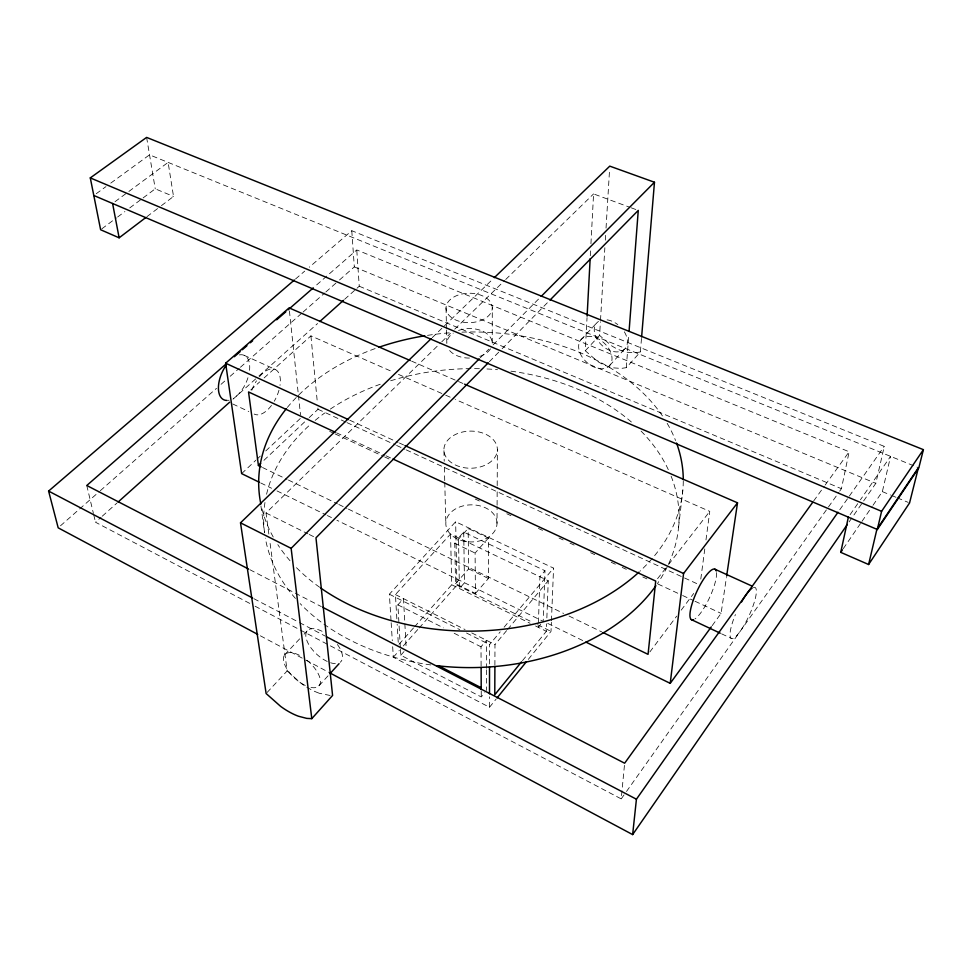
<?xml version="1.0" encoding="UTF-8"?>
<svg xmlns="http://www.w3.org/2000/svg" width="972" height="972" viewBox="0 0 972 972"><rect width="100%" height="100%" fill="white"/><g stroke="black" fill="none" stroke-linecap="round" stroke-linejoin="round"><path stroke-width="0.73" stroke-dasharray="4.86 3.65" d="M392.676 646.732L393.332 657.242L489.511 707.264L489.511 696.815M489.524 663.998L489.536 644.606L500.216 631.861M492.233 343.104L492.294 307.711A23.146 14.714 -0.6 0 0 457.484 295.306A23.146 14.714 -0.6 0 0 457.703 320.784A23.146 14.714 -0.6 0 0 492.294 307.711M494.894 665.237L494.979 644.582L506.606 630.646M497.008 523.276A25.588 18.541 -0.6 0 0 458.638 507.384A25.588 18.541 -0.6 0 0 458.602 539.509A25.588 18.541 -0.6 0 0 497.008 523.276L497.093 506.716M497.093 505.209L497.19 487.154M497.202 485.648L497.372 449.526A26.73 18.553 -0.6 0 0 457.29 433.658A26.73 18.553 -0.6 0 0 457.265 465.807A26.73 18.553 -0.6 0 0 497.372 449.526M463.717 532.085L464.482 582.799L459.428 588.546L458.492 537.856L463.717 532.085L544.976 570.722L543.202 621.327L336.883 520.227M522.486 660.668L546.361 631.29L546.641 623.854M546.859 617.913L548.244 580.746L450.546 534.053L395.422 594.572L397.074 622.76M528.306 659.393L551.015 631.363L551.379 622.335M551.44 620.829L553.566 568.134L455.649 521.745L389.371 594.22L391.072 621.23M641.496 338.45L640.366 351.961L626.308 367.659L621.266 368.412L613.356 367.866A37.847 25.819 42.8 0 1 597.355 361.256L585.278 350.758L587.039 317.589M590.308 255.745L590.624 249.719M590.94 243.68L593.576 193.914L629.88 207.315M585.278 350.758L599.59 335.401L600.404 321.805M600.502 320.286L604.863 247.751M605.313 240.193L605.678 234.155M606.042 228.104L609.505 170.683M626.308 367.659L628.835 334.392M255.101 606.224L621.217 798.887L624.644 763.214M678.553 527.383L682.794 490.495M700.788 579.069L704.979 547.479M705.976 539.958L709.767 511.394L455.443 399.48M712.172 625.664L721.09 613.381L726.424 577.526M839.674 491.176L841.424 488.709L849.139 451.773L356.76 249.925L314.442 286.849M849.091 521.952L875.821 483.339L884.265 446.391L351.779 230.704L309.29 267.203M873.014 505.258L882.357 491.625L890.583 456.366L860.427 499.79M843.283 548.633L861.119 522.608M861.97 521.369L872.163 506.497M850.087 514.674L859.564 501.03M839.759 509.753L848.483 497.336M849.358 496.085L884.265 446.391M621.217 798.887L625.604 792.702M626.49 791.475L838.8 492.415M813.649 501.005L824.305 486.231M825.192 485.004L849.139 451.773M649.843 651.957L676.706 616.127M681.19 610.161L693.716 593.442M657.558 578.717L667.63 565.716M668.542 564.538L709.767 511.394M489.511 707.264L496.133 699.087M400.464 649.308L400.804 655.237L481.262 696.948L484.785 692.647M540.748 624.328L538.294 627.329L539.91 576.76L544.976 570.722M507.566 629.492L548.244 580.746M504.091 627.219L553.566 568.134M481.104 665.978L481.006 646.805L486.474 640.305L486.51 668.359M475.43 593.442L488.418 578.486L488.406 538.038L468.152 528.44L454.738 543.275L455.576 583.698L475.43 593.442L475.089 553.044L488.406 538.038M400.804 655.237L405.324 650.086M393.332 657.242L399.298 650.487M403.271 645.979L418.167 629.078M419.163 627.961L456.925 585.156L455.649 521.745M413.489 627.961L398.386 645.019L397.171 624.243M414.497 626.831L451.725 584.767L450.546 534.053M455.576 583.698L468.662 568.899L468.152 528.44M400.367 647.826L397.888 604.851L403.502 598.643L406.235 649.065M319.035 685.734L328.038 675.819M609.663 365.508L625.032 348.584M267.118 692.453L287.165 670.923L269.657 540.055M284.675 654.8L299.959 638.543M304.042 634.206L307.103 630.949M580.843 339.848L596.504 323.19M489.353 361.693L501.054 349.811M502.111 348.729L548.913 301.174M480.29 357.757L488.831 349.142M493.108 344.841L540.128 297.468M268.843 534.041L266.024 512.985L440.644 342.885M441.738 341.828L450.413 333.372M454.75 329.144L504.638 280.544M505.719 279.486L593.576 193.914M432.224 337.649L493.217 278.733M263.947 460.315L308.075 418.665M309.181 417.62L318.014 409.285L317.577 404.789M241.639 473.619L255.891 460.218M256.985 459.185L260.277 456.099M265.757 450.947L300.846 417.972M250.764 389.93L259.67 381.923M264.129 377.926L310.919 335.875L392.907 371.96M249.731 603.405L95.511 522.243L101.149 517.201M102.267 516.193L116.919 503.083M233.013 399.188L257.811 377.002M258.941 375.994L317.552 323.542M344.598 299.34L355.873 289.243M356.991 288.234L359.251 286.218L356.76 249.925M60.471 525.816L99.193 491.698M100.335 490.69L216.513 388.326M221.069 384.317L225.613 380.307M230.17 376.286L239.282 368.254M240.424 367.258L301.928 313.057M303.07 312.061L324.709 292.997M325.851 291.989L338.377 280.944M339.52 279.948L354.318 266.899L351.779 230.704M295.5 279.037L304.698 271.139M146.93 216.671L160.234 206.562M161.437 205.639L173.526 196.453L168.107 162.397L128.28 191.885M101.841 228.833L116.409 217.922M117.624 217.023L124.902 211.568M129.75 207.923L141.888 198.835M143.103 197.924L155.241 188.835L173.526 196.453M115.012 201.702L127.077 192.772M96.228 193.72L105.924 186.648M110.759 183.113L149.53 154.84L918.819 467.848M640.366 351.961L635.336 352.763L627.45 352.277A37.471 25.94 42.8 0 1 611.546 345.789L599.59 335.401M330.103 695.478L319.241 693.23M631.278 207.838L638.264 210.414M354.318 266.899L875.821 483.339M882.357 491.625L890.51 495.027M891.871 495.586L895.953 497.287M897.314 497.858L908.2 502.39M359.251 286.218L841.424 488.709M411.642 361.159L463.17 383.563M398.471 374.402L444.326 394.583M445.723 395.203L454.058 398.872M244.191 355.339L275.1 369.384A24.677 12.697 -65.2 0 1 280.009 385.386M349.762 420.22L398.046 442.394M399.419 443.025L403.562 444.921M318.014 409.285L345.582 421.982M346.968 422.613L395.227 444.824M396.612 445.468L404.887 449.271M406.26 449.902L699.986 585.083M336.567 432.832L384.718 455.2M386.091 455.832L391.595 458.395M329.69 431.386L333.809 433.305M335.182 433.937L383.247 456.293M384.62 456.925L390.112 459.477M475.259 499.073L479.39 500.993M506.849 513.763L510.968 515.682M538.439 528.452L542.558 530.372M559.034 538.026L563.153 539.946M570.029 543.141L574.148 545.049M590.624 552.716L594.743 554.635M611.23 562.302L615.349 564.21M622.214 567.405L626.333 569.325M642.808 576.979L646.927 578.899M657.923 584.014L681.263 594.864M682.636 595.508L693.631 600.611M695.004 601.255L721.09 613.381M232.77 403.988L248.808 411.521M721.601 633.829L731.211 638.349M454.738 543.275L475.089 553.044M262.525 467.508L287.044 479.39M288.405 480.047L337.442 503.812M338.815 504.48L346.98 508.441M348.341 509.097L563.59 613.417M569.045 616.054L601.741 631.897M468.662 568.899L488.418 578.486M260.69 482.938L271.577 488.26M277.008 490.921L325.997 514.893M327.357 515.561L331.44 517.566M547.771 623.429L583.139 640.742M456.925 585.156L532.194 622.129M537.577 624.765L551.015 631.363M451.725 584.767L530.129 623.307M535.572 625.992L546.361 631.29M266.024 512.985L307.869 533.798M309.218 534.466L315.973 537.82M395.422 594.572L465.066 629.552M471.748 632.918L494.979 644.582M389.371 594.22L459.756 629.625M466.524 633.027L489.536 644.606M397.888 604.851L443.475 627.851M454.191 633.27L481.006 646.805M249.889 569.713L321.331 606.601M253.935 598.716L298.234 621.934M299.57 622.639L325.073 636.004M260.387 635.809L304.576 659.405M305.913 660.122L328.682 672.272M287.165 670.923L301.527 683.644A45.575 21.506 42.8 0 0 319.241 693.23M86.775 485.49L93.409 513.423M93.762 514.893L95.511 522.243M146.614 137.404L155.241 188.835M260.921 505.926L264.53 532.413M289.413 310.906L298.27 393.842M298.428 395.349L300.53 414.959M310.919 335.875L317.431 403.295M391.169 622.724L392.299 640.73M443.949 450.716L444.216 461.25M444.374 467.265L444.726 480.812M444.763 482.306L445.856 524.43M446.027 307.881L446.5 328.512M446.525 329.982L446.828 343.25A22.696 14.762 -0.6 0 1 453.28 333.104M481.237 691.056L481.262 696.948M486.522 669.829L486.547 690.497M307.006 660.292A23.121 10.801 42.7 0 1 320.347 680.133A23.121 10.801 42.7 0 1 310.25 687.301M305.269 685.479A23.121 10.801 42.7 0 1 283.52 660.267A23.121 10.801 42.7 0 1 301.709 656.55M335.34 663.609A22.842 11.02 42.7 0 1 330.565 662.758M327.248 661.458A22.842 11.02 42.7 0 1 305.852 636.466A22.842 11.02 42.7 0 1 324.15 632.432M337.418 644.497A22.842 11.02 42.7 0 1 340.224 662.248M624.34 331.817A19.1 13.049 42.7 0 1 621.436 351.086A19.1 13.049 42.7 0 1 598.886 342.01A19.1 13.049 42.7 0 1 598.497 321.416M607.111 319.837A19.1 13.049 42.7 0 1 617.827 324.624M458.529 330.468A22.696 14.762 -0.6 0 1 481.99 330.893A22.696 14.762 -0.6 0 1 492.124 344.598M490.52 348.827A22.696 14.762 -0.6 0 1 478.625 356.785M469.44 358.073A22.696 14.762 -0.6 0 1 449.635 350.54M239.367 354.914A24.446 13.025 -65.2 0 1 249.415 371.365M247.957 377.731A24.446 13.025 -65.2 0 1 233.474 398.313M229.125 400.185A24.446 13.025 -65.2 0 1 228.08 400.367M259.463 376.735A24.677 12.697 -65.2 0 1 275.027 369.348M278.988 390.173A24.677 12.697 -65.2 0 1 274.274 401.242M271.48 405.446A24.677 12.697 -65.2 0 1 254.154 414.036M251.784 390.355A24.677 12.697 -65.2 0 1 256.474 380.83M716.522 572.593A27.823 7.059 -65.2 0 1 709.524 597.719A27.823 7.059 -65.2 0 1 694.931 618.921M753.409 587.465A28.103 6.464 -65.2 0 1 751.356 610.392A28.103 6.464 -65.2 0 1 732.706 638.507A28.103 6.464 -65.2 0 1 735.427 614.559M671.105 476.171A207.692 149.481 -0.6 0 1 657.473 583.528M430.79 664.933A207.692 149.481 -0.6 0 1 300.178 603.624M295.427 598.436A207.692 149.481 -0.6 0 1 265.356 538.16M264.542 532.802A207.692 149.481 -0.6 0 1 265.028 502.111M266.571 494.238A207.692 149.481 -0.6 0 1 310.615 424.266M315.159 420.39A207.692 149.481 -0.6 0 1 324.733 412.991M330.322 409.091A207.692 149.481 -0.6 0 1 380.927 384.001M390.659 380.781A207.692 149.481 -0.6 0 1 479.415 368.704M486.96 368.971A207.692 149.481 -0.6 0 1 497.506 369.688M510.956 371.17A207.692 149.481 -0.6 0 1 632.578 423.051M641.095 431.118A207.692 149.481 -0.6 0 1 668.432 469.938M683.28 481.079A212.309 149.591 -0.6 0 1 639.977 571.196M319.667 587.282A212.309 149.591 -0.6 0 1 294.783 565.935M290.008 560.723A212.309 149.591 -0.6 0 1 277.822 544.648M273.229 537.03A212.309 149.591 -0.6 0 1 261.14 505.404M287.335 407.462A212.309 149.591 -0.6 0 1 375.933 348.292M427.51 335.364A212.309 149.591 -0.6 0 1 450.862 332.74M461.943 332.145A212.309 149.591 -0.6 0 1 662.685 416.259M667.157 423.33A212.309 149.591 -0.6 0 1 675.564 440.523M580.005 352.945A19.306 12.988 42.7 0 0 608.727 366.432A19.306 12.988 42.7 0 0 597.27 338.377A19.306 12.988 42.7 0 0 580.005 352.945"/><path stroke-width="1.46" d="M489.511 693.838L489.524 666.974M494.894 666.707L494.772 694.749L521.527 661.847M587.112 316.07L590.15 258.771M629.066 331.367L638.264 210.414L549.982 300.105M641.617 336.944L654.472 182.25L609.772 166.139L494.311 277.676M330.018 672.989L632.638 834.596L636.429 799.215L838.01 512.244M585.861 642.079L670.218 683.352L683.571 573.492L737.517 502.828L464.567 384.171M726.643 576.032L737.517 502.828M868.604 564.501L876.89 529.315L918.418 467.69L909.561 502.949L868.604 564.501L840.744 552.351L848.362 517.153M93.798 195.481L877.315 529.497L881.592 511.321L923.4 449.659L146.614 137.404L90.299 177.9L100.626 229.744L119.131 237.812L145.727 217.594M923.4 449.659L918.819 467.848L877.315 529.497M840.744 552.351L842.445 549.873M632.638 834.596L847.365 524.443M812.762 502.245L624.644 763.214L322.68 607.293M670.218 683.352L711.273 626.891M497.081 697.92L526.411 661.725M431.131 338.706L240.509 522.827L266.121 693.522L280.653 706.401A46.121 21.08 42.8 0 0 298.453 716.23L306.739 718.381L311.793 718.648L332.582 695.454L315.973 537.82L488.284 362.775M330.043 673.608L339.046 663.694M311.793 718.648L291.138 548.354L479.22 358.838M541.197 296.387L654.472 182.25M261.152 466.839L258.43 465.527L260.642 463.437M118.049 502.074L229.635 402.214M319.8 321.525L343.468 300.348M259.33 482.27L241.639 473.619L225.625 363.224L289.097 307.881L410.257 360.551M226.342 363.71L86.775 485.49L248.54 569.021M234.349 356.724L240.072 351.73M242.368 349.738L246.937 345.753M250.375 342.752L252.659 340.759M276.68 319.8L285.841 311.805M288.125 309.813L313.288 287.858M257.714 634.376L58.186 527.832L48.6 491.079L294.358 280.021M90.299 177.9L881.592 511.321M714.87 569.191L752.182 586.152M225.625 363.224L348.389 419.588M404.935 445.553L683.571 573.492M335.194 432.188L248.528 391.935L258.43 465.527M392.98 459.027L655.723 581.074L648.057 654.35L603.102 632.565M691.359 619.614L720.228 633.185M240.509 522.827L291.138 548.354M438.36 665.638L481.189 687.739M48.6 491.079L252.599 598.011M326.41 636.709L636.429 799.215M112.594 203.488L119.131 237.812M481.116 667.448L481.225 689.573M227.071 400.44A24.446 13.025 -65.2 0 1 218.421 388.569A24.446 13.025 -65.2 0 1 226.294 365.083M693.534 619.662A27.823 7.059 -65.2 0 1 696.973 591.207A27.823 7.059 -65.2 0 1 716.23 570.977M741.575 601.923A28.103 6.464 -65.2 0 1 752.109 588.157M655.918 585.739A207.692 149.481 -0.6 0 1 436.562 665.662M638.896 572.204A212.309 149.591 -0.6 0 1 320.809 588.084M260.861 504.067A212.309 149.591 -0.6 0 1 286.436 408.58M378.728 347.308A212.309 149.591 -0.6 0 1 424.788 335.79M676.536 443.05A212.309 149.591 -0.6 0 1 683.28 479.743"/></g></svg>
